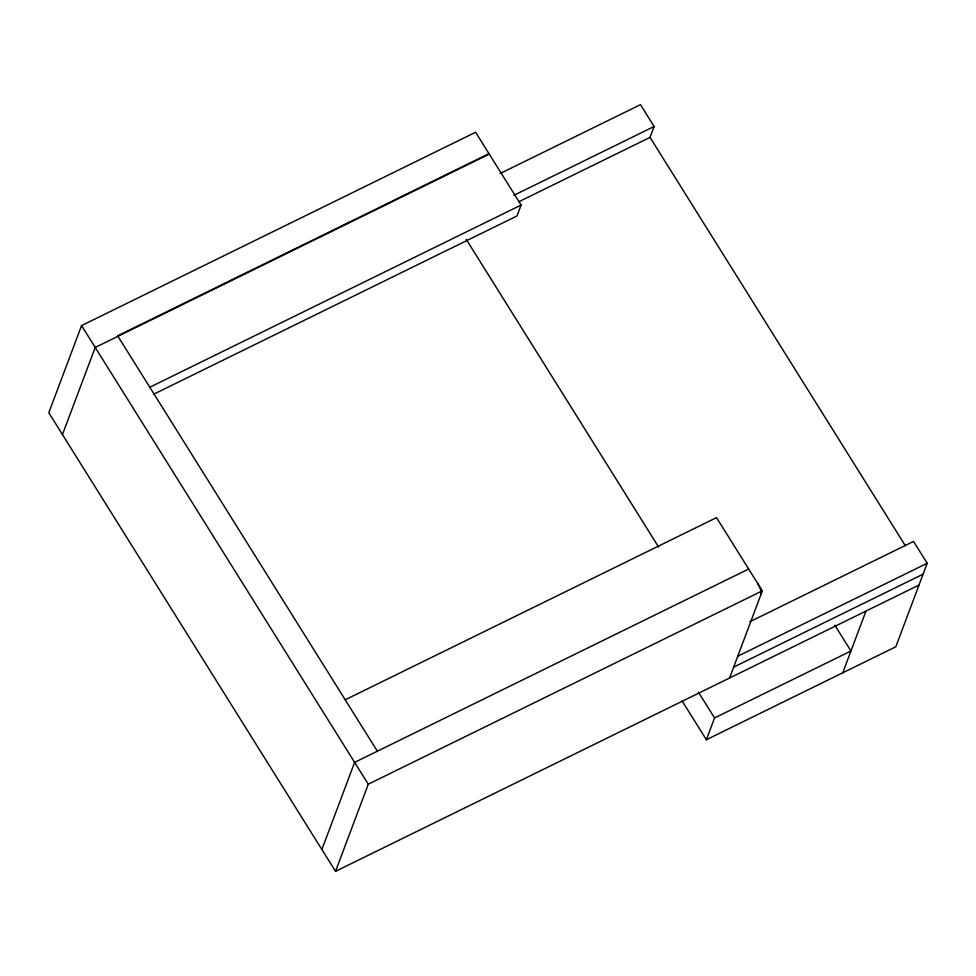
<?xml version="1.0" encoding="UTF-8"?>
<svg xmlns="http://www.w3.org/2000/svg" width="976" height="976" viewBox="0 0 976 976"><rect width="100%" height="100%" fill="white"/><g stroke="black" fill="none" stroke-linecap="round" stroke-linejoin="round"><path stroke-width="1.46" d="M153.891 394.121L517.012 215.94L521.111 205.045L475.593 132.26L81.557 325.606L48.8 412.738L335.524 871.348L919.014 585.051M62.452 434.576L95.209 347.444L489.244 154.098M321.873 849.51L354.63 762.366L748.665 569.02M335.524 871.348L368.281 784.216L762.317 590.858L716.53 517.622L345.211 699.804M519.195 201.581L650.028 137.384L654.127 126.49L640.476 104.652L500.09 173.533M682.139 700.963L706.368 739.723L714.554 717.933L850.95 651.004L834.797 625.177M729.572 678.003L762.317 590.858M842.764 672.793L865.968 611.074M749.995 621.675L913.548 541.424L927.2 563.262L895.809 646.771L706.368 739.723M488.964 153.647L117.657 335.829L377.358 751.215M513.754 195.371L654.127 126.49M149.804 387.24L521.111 205.045M737.758 656.214L927.2 563.262M733.659 667.108L923.101 574.156M650.028 137.384L905.411 545.852M466.247 239.388L658.593 547.036M698.401 692.106L714.554 717.933M81.557 325.606L368.281 784.216M757.766 583.587A8.943 2.952 63.9 0 1 760.951 594.494"/></g></svg>
